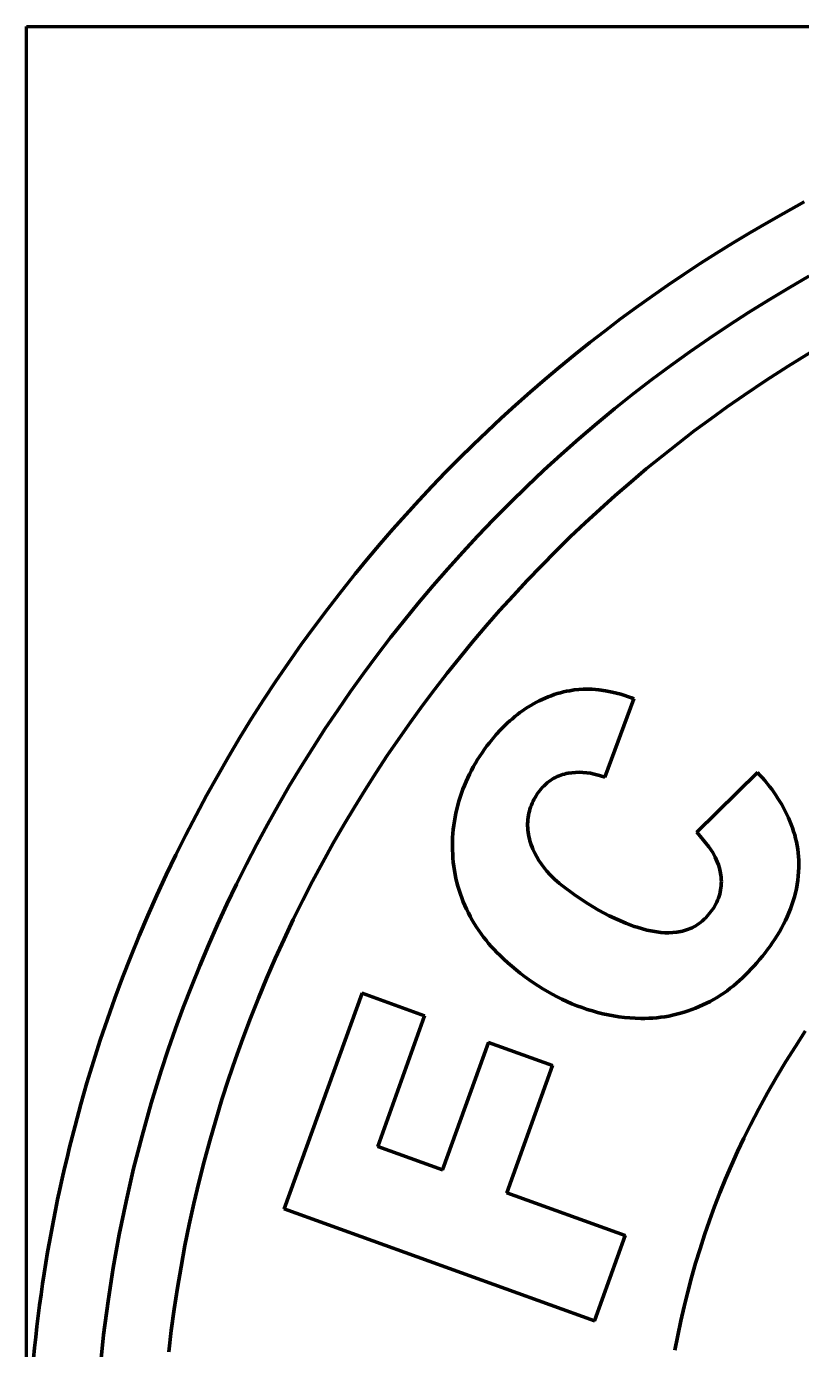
# Model space of a CAD drawing. Header units: millimetres. Extents: x 0 to 13.9, y 0 to 13.9.
# Drawn here: x 0 to 3.64, y 7.66 to 13.89 of the extents above; entities that cross this region are included whole.
import ezdxf

# ---------------------------------------------------------------- set-up
doc = ezdxf.new("R2010")
doc.units = ezdxf.units.MM
for name, color, linetype, lineweight in [('color#0059a5ff', 7, 'CONTINUOUS', 100), ('color#db0042ff', 7, 'CONTINUOUS', 100), ('color#ffffffff', 7, 'CONTINUOUS', 100)]:
    doc.layers.add(name, color=color, linetype=linetype, lineweight=lineweight)

msp = doc.modelspace()

# ---------------------------------------------------------------- linework, layer by layer
at = {"layer": 'color#0059a5ff'}
for p, q in [((3.5596, 13.009), (3.6577, 13.0629)), ((3.4014, 12.9178), (3.4802, 12.9639)), ((3.4802, 12.9639), (3.5596, 13.009)), ((3.3231, 12.8707), (3.4014, 12.9178)), ((3.2456, 12.8225), (3.3231, 12.8707)), ((3.0923, 12.7231), (3.1686, 12.7733)), ((3.1686, 12.7733), (3.2456, 12.8225)), ((3.0167, 12.6719), (3.0923, 12.7231)), ((3.6794, 12.713), (3.5837, 12.6576)), ((2.9418, 12.6197), (3.0167, 12.6719)), ((3.5837, 12.6576), (3.4889, 12.6007)), ((2.8676, 12.5665), (2.9418, 12.6197)), ((3.4889, 12.6007), (3.395, 12.5422)), ((2.7941, 12.5123), (2.8676, 12.5665)), ((3.395, 12.5422), (3.3022, 12.4821)), ((2.6492, 12.4012), (2.7213, 12.4572)), ((2.7213, 12.4572), (2.7941, 12.5123)), ((3.3022, 12.4821), (3.2103, 12.4206)), ((2.5778, 12.3442), (2.6492, 12.4012)), ((3.2103, 12.4206), (3.1195, 12.3575)), ((2.5072, 12.2862), (2.5778, 12.3442)), ((3.1195, 12.3575), (3.0298, 12.2929)), ((2.4374, 12.2274), (2.5072, 12.2862)), ((3.0298, 12.2929), (2.9411, 12.2268)), ((2.3684, 12.1676), (2.4374, 12.2274)), ((2.9411, 12.2268), (2.8536, 12.1592)), ((2.3001, 12.1069), (2.3684, 12.1676)), ((2.8536, 12.1592), (2.7672, 12.0902)), ((2.2326, 12.0454), (2.3001, 12.1069)), ((2.7672, 12.0902), (2.6819, 12.0198)), ((2.166, 11.983), (2.2326, 12.0454)), ((2.6819, 12.0198), (2.5979, 11.9479)), ((2.1001, 11.9197), (2.166, 11.983)), ((2.0351, 11.8555), (2.1001, 11.9197)), ((2.5979, 11.9479), (2.5151, 11.8747)), ((1.971, 11.7906), (2.0351, 11.8555)), ((2.5151, 11.8747), (2.4335, 11.8)), ((1.9076, 11.7248), (1.971, 11.7906)), ((2.4335, 11.8), (2.3532, 11.724)), ((1.8452, 11.6581), (1.9076, 11.7248)), ((2.3532, 11.724), (2.2742, 11.6467)), ((1.7836, 11.5907), (1.8452, 11.6581)), ((2.2742, 11.6467), (2.1965, 11.568)), ((1.723, 11.5224), (1.7836, 11.5907)), ((1.6632, 11.4534), (1.723, 11.5224)), ((2.1965, 11.568), (2.1234, 11.492)), ((2.1234, 11.492), (2.0517, 11.4149)), ((1.6044, 11.3836), (1.6632, 11.4534)), ((2.0517, 11.4149), (1.9811, 11.3366)), ((1.5464, 11.313), (1.6044, 11.3836)), ((1.9811, 11.3366), (1.9119, 11.2572)), ((1.481, 11.2311), (1.5464, 11.313)), ((1.4168, 11.1482), (1.481, 11.2311)), ((1.9119, 11.2572), (1.8439, 11.1767)), ((1.3539, 11.0644), (1.4168, 11.1482)), ((1.8439, 11.1767), (1.7772, 11.0951)), ((1.7772, 11.0951), (1.7118, 11.0125)), ((1.2923, 10.9796), (1.3539, 11.0644)), ((1.232, 10.8939), (1.2923, 10.9796)), ((1.7118, 11.0125), (1.6478, 10.9288)), ((1.6478, 10.9288), (1.5851, 10.8441)), ((1.1729, 10.8073), (1.232, 10.8939)), ((1.5851, 10.8441), (1.5237, 10.7585)), ((1.1152, 10.7198), (1.1729, 10.8073)), ((1.0589, 10.6315), (1.1152, 10.7198)), ((1.5237, 10.7585), (1.4637, 10.6718)), ((1.4637, 10.6718), (1.4051, 10.5843)), ((1.0038, 10.5423), (1.0589, 10.6315)), ((0.9501, 10.4522), (1.0038, 10.5423)), ((1.4051, 10.5843), (1.3479, 10.4958)), ((1.3479, 10.4958), (1.2921, 10.4064)), ((0.8978, 10.3614), (0.9501, 10.4522)), ((1.2921, 10.4064), (1.2377, 10.3162)), ((0.8469, 10.2698), (0.8978, 10.3614)), ((1.2377, 10.3162), (1.1848, 10.2251)), ((0.7973, 10.1775), (0.8469, 10.2698)), ((1.1848, 10.2251), (1.1333, 10.1331)), ((0.7492, 10.0844), (0.7973, 10.1775)), ((1.1333, 10.1331), (1.0832, 10.0404)), ((0.7024, 9.9906), (0.7492, 10.0844)), ((1.0832, 10.0404), (1.0347, 9.9469)), ((0.6571, 9.896), (0.7024, 9.9906)), ((1.0347, 9.9469), (0.9876, 9.8526)), ((0.6132, 9.8009), (0.6571, 9.896)), ((0.9876, 9.8526), (0.9421, 9.7576)), ((0.5707, 9.705), (0.6132, 9.8009)), ((0.9421, 9.7576), (0.8981, 9.6619)), ((0.5298, 9.6086), (0.5707, 9.705)), ((0.8981, 9.6619), (0.8556, 9.5655)), ((0.4902, 9.5115), (0.5298, 9.6086)), ((0.8556, 9.5655), (0.8147, 9.4684)), ((0.4522, 9.4139), (0.4902, 9.5115)), ((0.8147, 9.4684), (0.7753, 9.3706)), ((0.4157, 9.3156), (0.4522, 9.4139)), ((0.7753, 9.3706), (0.7375, 9.2723)), ((0.3806, 9.2169), (0.4157, 9.3156)), ((0.3471, 9.1176), (0.3806, 9.2169)), ((0.7375, 9.2723), (0.7013, 9.1733)), ((0.7013, 9.1733), (0.6667, 9.0738)), ((0.3151, 9.0178), (0.3471, 9.1176)), ((0.6667, 9.0738), (0.6338, 8.9737)), ((0.2846, 8.9175), (0.3151, 9.0178)), ((0.6338, 8.9737), (0.5866, 8.8216)), ((0.2557, 8.8167), (0.2846, 8.9175)), ((0.2284, 8.7155), (0.2557, 8.8167)), ((0.5866, 8.8216), (0.5433, 8.6684)), ((0.2026, 8.6139), (0.2284, 8.7155)), ((0.5433, 8.6684), (0.5038, 8.5142)), ((0.1907, 8.5649), (0.2026, 8.6139)), ((0.1791, 8.5158), (0.1907, 8.5649)), ((0.1679, 8.4666), (0.1791, 8.5158)), ((0.5038, 8.5142), (0.4681, 8.3591)), ((0.1465, 8.368), (0.157, 8.4174)), ((0.157, 8.4174), (0.1679, 8.4666)), ((0.1364, 8.3186), (0.1465, 8.368)), ((0.4681, 8.3591), (0.4361, 8.2032)), ((0.1266, 8.2691), (0.1364, 8.3186)), ((0.1082, 8.1699), (0.1173, 8.2196)), ((0.1173, 8.2196), (0.1266, 8.2691)), ((0.0996, 8.1202), (0.1082, 8.1699)), ((0.4361, 8.2032), (0.408, 8.0466)), ((0.0913, 8.0705), (0.0996, 8.1202)), ((0.0834, 8.0206), (0.0913, 8.0705)), ((0.408, 8.0466), (0.3836, 7.8893)), ((0.0686, 7.9208), (0.0758, 7.9708)), ((0.0758, 7.9708), (0.0834, 8.0206)), ((0.0618, 7.8709), (0.0686, 7.9208)), ((0.0553, 7.8208), (0.0618, 7.8709)), ((0.3836, 7.8893), (0.363, 7.7315)), ((0.0492, 7.7708), (0.0553, 7.8208)), ((0.0435, 7.7206), (0.0492, 7.7708)), ((0.363, 7.7315), (0.3462, 7.5732)), ((0.0331, 7.6203), (0.0381, 7.6705)), ((0.0381, 7.6705), (0.0435, 7.7206))]:
    msp.add_line(p, q, dxfattribs=at)
at = {"layer": 'color#db0042ff'}
for p, q in [((3.5822, 12.2905), (3.688, 12.3558)), ((3.4777, 12.223), (3.5822, 12.2905)), ((3.3746, 12.1534), (3.4777, 12.223)), ((3.2958, 12.0986), (3.3746, 12.1534)), ((3.2179, 12.0425), (3.2958, 12.0986)), ((3.1408, 11.9853), (3.2179, 12.0425)), ((3.0647, 11.9269), (3.1408, 11.9853)), ((2.9894, 11.8673), (3.0647, 11.9269)), ((2.9151, 11.8066), (2.9894, 11.8673)), ((2.8416, 11.7448), (2.9151, 11.8066)), ((2.7692, 11.6818), (2.8416, 11.7448)), ((2.6977, 11.6178), (2.7692, 11.6818)), ((2.6271, 11.5526), (2.6977, 11.6178)), ((2.5576, 11.4865), (2.6271, 11.5526)), ((2.4891, 11.4192), (2.5576, 11.4865)), ((2.4216, 11.351), (2.4891, 11.4192)), ((2.3551, 11.2817), (2.4216, 11.351)), ((2.2897, 11.2115), (2.3551, 11.2817)), ((2.2253, 11.1402), (2.2897, 11.2115)), ((2.1621, 11.068), (2.2253, 11.1402)), ((2.0999, 10.9949), (2.1621, 11.068)), ((2.0389, 10.9208), (2.0999, 10.9949)), ((1.9789, 10.8458), (2.0389, 10.9208)), ((1.9202, 10.7699), (1.9789, 10.8458)), ((1.8625, 10.6932), (1.9202, 10.7699)), ((2.4114, 10.7154), (2.3979, 10.7085)), ((2.4251, 10.722), (2.4114, 10.7154)), ((2.439, 10.7282), (2.4251, 10.722)), ((2.453, 10.734), (2.439, 10.7282)), ((2.4672, 10.7394), (2.453, 10.734)), ((2.4815, 10.7444), (2.4672, 10.7394)), ((2.496, 10.749), (2.4815, 10.7444)), ((2.5107, 10.7532), (2.496, 10.749)), ((2.5255, 10.7569), (2.5107, 10.7532)), ((2.5404, 10.7601), (2.5255, 10.7569)), ((2.5555, 10.7629), (2.5404, 10.7601)), ((2.5765, 10.7664), (2.5555, 10.7629)), ((2.5975, 10.7688), (2.5765, 10.7664)), ((2.6186, 10.7702), (2.5975, 10.7688)), ((2.6396, 10.7705), (2.6186, 10.7702)), ((2.6607, 10.7699), (2.6396, 10.7705)), ((2.6922, 10.7673), (2.6607, 10.7699)), ((2.7236, 10.7628), (2.6922, 10.7673)), ((2.7206, 10.3558), (2.8556, 10.7252)), ((2.7547, 10.7565), (2.7236, 10.7628)), ((2.7957, 10.7458), (2.7547, 10.7565)), ((2.8458, 10.7289), (2.7957, 10.7458)), ((2.8556, 10.7252), (2.8458, 10.7289)), ((1.8061, 10.6155), (1.8625, 10.6932)), ((2.3087, 10.6505), (2.2967, 10.641)), ((2.3208, 10.6597), (2.3087, 10.6505)), ((2.3332, 10.6686), (2.3208, 10.6597)), ((2.3457, 10.6772), (2.3332, 10.6686)), ((2.3585, 10.6855), (2.3457, 10.6772)), ((2.3715, 10.6935), (2.3585, 10.6855)), ((2.3846, 10.7012), (2.3715, 10.6935)), ((2.3979, 10.7085), (2.3846, 10.7012)), ((1.7508, 10.537), (1.8061, 10.6155)), ((2.2402, 10.5897), (2.2296, 10.5788)), ((2.2511, 10.6005), (2.2402, 10.5897)), ((2.2621, 10.611), (2.2511, 10.6005)), ((2.2734, 10.6212), (2.2621, 10.611)), ((2.285, 10.6312), (2.2734, 10.6212)), ((2.2967, 10.641), (2.285, 10.6312)), ((1.6968, 10.4577), (1.7508, 10.537)), ((2.1896, 10.5331), (2.1773, 10.518)), ((2.2091, 10.5563), (2.1896, 10.5331)), ((2.2296, 10.5788), (2.2091, 10.5563)), ((2.1425, 10.4711), (2.1317, 10.4549)), ((2.1537, 10.487), (2.1425, 10.4711)), ((2.1653, 10.5027), (2.1537, 10.487)), ((2.1773, 10.518), (2.1653, 10.5027)), ((1.6439, 10.3776), (1.6968, 10.4577)), ((2.1015, 10.4049), (2.0923, 10.3877)), ((2.1112, 10.4218), (2.1015, 10.4049)), ((2.1213, 10.4385), (2.1112, 10.4218)), ((2.1317, 10.4549), (2.1213, 10.4385)), ((1.5923, 10.2966), (1.6439, 10.3776)), ((2.075, 10.3528), (2.0671, 10.335)), ((2.0835, 10.3704), (2.075, 10.3528)), ((2.0923, 10.3877), (2.0835, 10.3704)), ((2.4563, 10.3351), (2.4643, 10.341)), ((2.4643, 10.341), (2.4725, 10.3467)), ((2.4725, 10.3467), (2.4804, 10.3511)), ((2.4804, 10.3511), (2.4883, 10.3551)), ((2.4883, 10.3551), (2.4964, 10.3588)), ((2.4964, 10.3588), (2.5045, 10.3622)), ((2.5045, 10.3622), (2.5128, 10.3652)), ((2.5128, 10.3652), (2.5212, 10.368)), ((2.5212, 10.368), (2.5296, 10.3704)), ((2.5296, 10.3704), (2.5382, 10.3725)), ((2.5382, 10.3725), (2.5468, 10.3742)), ((2.5468, 10.3742), (2.5642, 10.3769)), ((2.5642, 10.3769), (2.5817, 10.3784)), ((2.5817, 10.3784), (2.5994, 10.3789)), ((2.5994, 10.3789), (2.6171, 10.3783)), ((2.6171, 10.3783), (2.6348, 10.3767)), ((2.6348, 10.3767), (2.6524, 10.3742)), ((2.6524, 10.3742), (2.6698, 10.3708)), ((2.6698, 10.3708), (2.6956, 10.3641)), ((2.6956, 10.3641), (2.7206, 10.3558)), ((3.4378, 10.3778), (3.1526, 10.0967)), ((3.4496, 10.3654), (3.4378, 10.3778)), ((3.4612, 10.3526), (3.4496, 10.3654)), ((3.4725, 10.3396), (3.4612, 10.3526)), ((3.4835, 10.3263), (3.4725, 10.3396)), ((1.542, 10.2149), (1.5923, 10.2966)), ((2.0457, 10.2807), (2.0395, 10.2622)), ((2.0524, 10.2989), (2.0457, 10.2807)), ((2.0595, 10.3171), (2.0524, 10.2989)), ((2.0671, 10.335), (2.0595, 10.3171)), ((2.3968, 10.2687), (2.4022, 10.277)), ((2.4022, 10.277), (2.408, 10.2852)), ((2.408, 10.2852), (2.414, 10.2931)), ((2.414, 10.2931), (2.4204, 10.3008)), ((2.4204, 10.3008), (2.427, 10.3082)), ((2.427, 10.3082), (2.434, 10.3153)), ((2.434, 10.3153), (2.4412, 10.3222)), ((2.4412, 10.3222), (2.4486, 10.3288)), ((2.4486, 10.3288), (2.4563, 10.3351)), ((3.4943, 10.3128), (3.4835, 10.3263)), ((3.5048, 10.299), (3.4943, 10.3128)), ((3.5149, 10.285), (3.5048, 10.299)), ((3.5248, 10.2708), (3.5149, 10.285)), ((1.4929, 10.1324), (1.542, 10.2149)), ((2.0285, 10.2249), (2.0237, 10.206)), ((2.0338, 10.2436), (2.0285, 10.2249)), ((2.0395, 10.2622), (2.0338, 10.2436)), ((2.3679, 10.2054), (2.371, 10.2149)), ((2.371, 10.2149), (2.3744, 10.2242)), ((2.3744, 10.2242), (2.3782, 10.2334)), ((2.3782, 10.2334), (2.3824, 10.2425)), ((2.3824, 10.2425), (2.3868, 10.2514)), ((2.3868, 10.2514), (2.3917, 10.2601)), ((2.3917, 10.2601), (2.3968, 10.2687)), ((3.5343, 10.2563), (3.5248, 10.2708)), ((3.5435, 10.2416), (3.5343, 10.2563)), ((3.5523, 10.2267), (3.5435, 10.2416)), ((3.5607, 10.2116), (3.5523, 10.2267)), ((3.5688, 10.1963), (3.5607, 10.2116)), ((2.0156, 10.168), (2.0123, 10.1489)), ((2.0194, 10.1871), (2.0156, 10.168)), ((2.0237, 10.206), (2.0194, 10.1871)), ((2.3573, 10.1468), (2.3581, 10.1567)), ((2.3581, 10.1567), (2.3593, 10.1666)), ((2.3593, 10.1666), (2.3609, 10.1764)), ((2.3609, 10.1764), (2.3628, 10.1861)), ((2.3628, 10.1861), (2.3652, 10.1958)), ((2.3652, 10.1958), (2.3679, 10.2054)), ((3.5764, 10.1809), (3.5688, 10.1963)), ((3.5836, 10.1652), (3.5764, 10.1809)), ((3.5904, 10.1494), (3.5836, 10.1652)), ((1.4423, 10.0446), (1.4929, 10.1324)), ((2.0055, 10.0909), (2.0042, 10.0715)), ((2.0072, 10.1103), (2.0055, 10.0909)), ((2.0095, 10.1296), (2.0072, 10.1103)), ((2.0123, 10.1489), (2.0095, 10.1296)), ((2.3569, 10.1368), (2.3573, 10.1468)), ((2.357, 10.1269), (2.3569, 10.1368)), ((2.3574, 10.1169), (2.357, 10.1269)), ((2.3583, 10.1069), (2.3574, 10.1169)), ((2.3596, 10.097), (2.3583, 10.1069)), ((2.3612, 10.0867), (2.3596, 10.097)), ((3.1526, 10.0967), (3.169, 10.0788)), ((3.5967, 10.1334), (3.5904, 10.1494)), ((3.6025, 10.1172), (3.5967, 10.1334)), ((3.6079, 10.1009), (3.6025, 10.1172)), ((3.6128, 10.0844), (3.6079, 10.1009)), ((1.3932, 9.956), (1.4423, 10.0446)), ((2.0036, 10.052), (2.0034, 10.0325)), ((2.0034, 10.0325), (2.0038, 10.013)), ((2.0042, 10.0715), (2.0036, 10.052)), ((2.3631, 10.0765), (2.3612, 10.0867)), ((2.3653, 10.0664), (2.3631, 10.0765)), ((2.3679, 10.0564), (2.3653, 10.0664)), ((2.3708, 10.0466), (2.3679, 10.0564)), ((2.374, 10.0368), (2.3708, 10.0466)), ((2.3776, 10.0272), (2.374, 10.0368)), ((2.3814, 10.0177), (2.3776, 10.0272)), ((3.169, 10.0788), (3.2095, 10.0282)), ((3.2095, 10.0282), (3.2272, 10.001)), ((3.6172, 10.0678), (3.6128, 10.0844)), ((3.621, 10.051), (3.6172, 10.0678)), ((3.6243, 10.0342), (3.621, 10.051)), ((3.6271, 10.0172), (3.6243, 10.0342)), ((2.0038, 10.013), (2.0044, 9.9937)), ((2.0044, 9.9937), (2.0056, 9.9745)), ((2.0056, 9.9745), (2.0073, 9.9554)), ((2.39, 9.999), (2.3814, 10.0177)), ((2.3996, 9.9809), (2.39, 9.999)), ((2.4102, 9.9632), (2.3996, 9.9809)), ((2.4218, 9.9461), (2.4102, 9.9632)), ((3.2272, 10.001), (3.2388, 9.9797)), ((3.2388, 9.9797), (3.2488, 9.9577)), ((3.6292, 10.0001), (3.6271, 10.0172)), ((3.6308, 9.9829), (3.6292, 10.0001)), ((3.6318, 9.9656), (3.6308, 9.9829)), ((3.6322, 9.9482), (3.6318, 9.9656)), ((1.3455, 9.8667), (1.3932, 9.956)), ((2.0073, 9.9554), (2.0097, 9.9363)), ((2.0097, 9.9363), (2.0125, 9.9173)), ((2.0125, 9.9173), (2.0159, 9.8984)), ((2.4342, 9.9296), (2.4218, 9.9461)), ((2.4474, 9.9137), (2.4342, 9.9296)), ((2.4613, 9.8983), (2.4474, 9.9137)), ((3.2488, 9.9577), (3.2544, 9.9427)), ((3.2544, 9.9427), (3.2591, 9.9272)), ((3.2591, 9.9272), (3.2629, 9.9114)), ((3.2629, 9.9114), (3.2657, 9.8953)), ((3.6296, 9.8904), (3.6312, 9.9105)), ((3.6312, 9.9105), (3.632, 9.9307)), ((3.632, 9.9307), (3.6322, 9.9482)), ((1.2992, 9.7765), (1.3455, 9.8667)), ((2.0159, 9.8984), (2.0199, 9.8796)), ((2.0199, 9.8796), (2.0243, 9.861)), ((2.0243, 9.861), (2.0293, 9.8424)), ((2.0293, 9.8424), (2.0348, 9.824)), ((2.4833, 9.8764), (2.4613, 9.8983)), ((2.5064, 9.856), (2.4833, 9.8764)), ((2.5143, 9.8495), (2.5064, 9.856)), ((2.5825, 9.7986), (2.5143, 9.8495)), ((3.2657, 9.8953), (3.2669, 9.8852)), ((3.2671, 9.845), (3.266, 9.8351)), ((3.2669, 9.8852), (3.2677, 9.8751)), ((3.2678, 9.855), (3.2671, 9.845)), ((3.2677, 9.8751), (3.268, 9.865)), ((3.268, 9.865), (3.2678, 9.855)), ((3.6207, 9.8312), (3.6244, 9.8508)), ((3.6244, 9.8508), (3.6273, 9.8705)), ((3.6273, 9.8705), (3.6296, 9.8904)), ((1.2545, 9.6856), (1.2992, 9.7765)), ((2.0348, 9.824), (2.0408, 9.8058)), ((2.0408, 9.8058), (2.0473, 9.7877)), ((2.0473, 9.7877), (2.0543, 9.7699)), ((2.6418, 9.7594), (2.5825, 9.7986)), ((3.2502, 9.7774), (3.2461, 9.7682)), ((3.2538, 9.7867), (3.2502, 9.7774)), ((3.2571, 9.7962), (3.2538, 9.7867)), ((3.26, 9.8058), (3.2571, 9.7962)), ((3.2624, 9.8154), (3.26, 9.8058)), ((3.2644, 9.8252), (3.2624, 9.8154)), ((3.266, 9.8351), (3.2644, 9.8252)), ((3.6057, 9.7735), (3.6114, 9.7926)), ((3.6114, 9.7926), (3.6163, 9.8118)), ((3.6163, 9.8118), (3.6207, 9.8312)), ((2.0543, 9.7699), (2.0617, 9.7522)), ((2.0617, 9.7522), (2.0697, 9.7347)), ((2.0697, 9.7347), (2.0781, 9.7174)), ((2.0781, 9.7174), (2.0869, 9.7003)), ((2.6907, 9.7304), (2.6418, 9.7594)), ((2.7408, 9.7039), (2.6907, 9.7304)), ((3.2145, 9.7169), (3.2081, 9.7092)), ((3.2206, 9.725), (3.2145, 9.7169)), ((3.2264, 9.7332), (3.2206, 9.725)), ((3.2318, 9.7417), (3.2264, 9.7332)), ((3.2369, 9.7504), (3.2318, 9.7417)), ((3.2417, 9.7592), (3.2369, 9.7504)), ((3.2461, 9.7682), (3.2417, 9.7592)), ((3.5775, 9.6993), (3.5854, 9.7176)), ((3.5854, 9.7176), (3.5927, 9.736)), ((3.5927, 9.736), (3.5995, 9.7547)), ((3.5995, 9.7547), (3.6057, 9.7735)), ((1.2112, 9.594), (1.2545, 9.6856)), ((2.0869, 9.7003), (2.0962, 9.6835)), ((2.0962, 9.6835), (2.106, 9.667)), ((2.106, 9.667), (2.1162, 9.6507)), ((2.7793, 9.6856), (2.7408, 9.7039)), ((2.8185, 9.669), (2.7793, 9.6856)), ((2.8584, 9.6539), (2.8185, 9.669)), ((2.8718, 9.6493), (2.8584, 9.6539)), ((3.1391, 9.6516), (3.1305, 9.6473)), ((3.1476, 9.6567), (3.1391, 9.6516)), ((3.156, 9.6622), (3.1476, 9.6567)), ((3.1642, 9.668), (3.156, 9.6622)), ((3.1721, 9.6741), (3.1642, 9.668)), ((3.1798, 9.6806), (3.1721, 9.6741)), ((3.1873, 9.6873), (3.1798, 9.6806)), ((3.1945, 9.6943), (3.1873, 9.6873)), ((3.2015, 9.7016), (3.1945, 9.6943)), ((3.2081, 9.7092), (3.2015, 9.7016)), ((3.5507, 9.6458), (3.5601, 9.6634)), ((3.5601, 9.6634), (3.5691, 9.6813)), ((3.5691, 9.6813), (3.5775, 9.6993)), ((1.1694, 9.5018), (1.2112, 9.594)), ((2.1162, 9.6507), (2.1268, 9.6346)), ((2.1268, 9.6346), (2.1378, 9.6189)), ((2.1378, 9.6189), (2.1493, 9.6035)), ((2.1493, 9.6035), (2.1611, 9.5883)), ((2.9171, 9.6366), (2.8718, 9.6493)), ((2.9544, 9.6291), (2.9171, 9.6366)), ((2.9828, 9.6255), (2.9544, 9.6291)), ((3.0018, 9.6241), (2.9828, 9.6255)), ((3.0207, 9.6238), (3.0018, 9.6241)), ((3.0395, 9.6245), (3.0207, 9.6238)), ((3.0582, 9.6264), (3.0395, 9.6245)), ((3.0675, 9.6278), (3.0582, 9.6264)), ((3.0767, 9.6296), (3.0675, 9.6278)), ((3.0859, 9.6316), (3.0767, 9.6296)), ((3.095, 9.634), (3.0859, 9.6316)), ((3.104, 9.6368), (3.095, 9.634)), ((3.1129, 9.6399), (3.104, 9.6368)), ((3.1217, 9.6434), (3.1129, 9.6399)), ((3.1305, 9.6473), (3.1217, 9.6434)), ((3.5088, 9.5776), (3.5199, 9.5943)), ((3.5199, 9.5943), (3.5306, 9.6113)), ((3.5306, 9.6113), (3.5409, 9.6284)), ((3.5409, 9.6284), (3.5507, 9.6458)), ((2.1611, 9.5883), (2.1734, 9.5735)), ((2.1734, 9.5735), (2.186, 9.559)), ((2.186, 9.559), (2.199, 9.5449)), ((2.199, 9.5449), (2.2124, 9.5311)), ((2.2124, 9.5311), (2.2261, 9.5177)), ((3.4608, 9.5134), (3.4733, 9.5291)), ((3.4733, 9.5291), (3.4854, 9.545)), ((3.4854, 9.545), (3.4973, 9.5612)), ((3.4973, 9.5612), (3.5088, 9.5776)), ((1.1292, 9.4088), (1.1694, 9.5018)), ((2.2261, 9.5177), (2.2446, 9.5001)), ((2.2446, 9.5001), (2.2635, 9.4829)), ((2.2635, 9.4829), (2.2828, 9.466)), ((2.2828, 9.466), (2.3024, 9.4496)), ((3.4081, 9.4533), (3.4216, 9.4679)), ((3.4216, 9.4679), (3.4349, 9.4828)), ((3.4349, 9.4828), (3.448, 9.4979)), ((3.448, 9.4979), (3.4608, 9.5134)), ((1.0904, 9.3152), (1.1292, 9.4088)), ((2.3024, 9.4496), (2.3225, 9.4336)), ((2.3225, 9.4336), (2.3429, 9.418)), ((2.3429, 9.418), (2.3637, 9.4029)), ((2.3637, 9.4029), (2.3849, 9.3882)), ((3.3533, 9.3987), (3.367, 9.4116)), ((3.367, 9.4116), (3.3804, 9.4249)), ((3.3804, 9.4249), (3.3943, 9.439)), ((3.3943, 9.439), (3.4081, 9.4533)), ((2.3849, 9.3882), (2.4063, 9.374)), ((2.4063, 9.374), (2.4281, 9.3604)), ((2.4281, 9.3604), (2.4503, 9.3472)), ((2.4503, 9.3472), (2.4727, 9.3346)), ((3.2638, 9.3296), (3.2795, 9.3401)), ((3.2795, 9.3401), (3.2949, 9.351)), ((3.2949, 9.351), (3.31, 9.3623)), ((3.31, 9.3623), (3.3247, 9.374)), ((3.3247, 9.374), (3.3392, 9.3861)), ((3.3392, 9.3861), (3.3533, 9.3987)), ((1.0531, 9.221), (1.0904, 9.3152)), ((1.5786, 9.3393), (1.2117, 8.3247)), ((1.8723, 9.2335), (1.5786, 9.3393)), ((2.4727, 9.3346), (2.4954, 9.3226)), ((2.4954, 9.3226), (2.5184, 9.3112)), ((2.5184, 9.3112), (2.5416, 9.3003)), ((2.5416, 9.3003), (2.5651, 9.29)), ((2.5651, 9.29), (2.5889, 9.2804)), ((2.5889, 9.2804), (2.6129, 9.2715)), ((3.1642, 9.2762), (3.1814, 9.284)), ((3.1814, 9.284), (3.1983, 9.2922)), ((3.1983, 9.2922), (3.2151, 9.3009)), ((3.2151, 9.3009), (3.2316, 9.31)), ((3.2316, 9.31), (3.2478, 9.3196)), ((3.2478, 9.3196), (3.2638, 9.3296)), ((1.0174, 9.1262), (1.0531, 9.221)), ((1.6527, 8.6172), (1.8723, 9.2335)), ((2.6129, 9.2715), (2.6371, 9.2632)), ((2.6371, 9.2632), (2.6615, 9.2556)), ((2.6615, 9.2556), (2.6862, 9.2486)), ((2.6862, 9.2486), (2.711, 9.2424)), ((2.711, 9.2424), (2.736, 9.237)), ((2.736, 9.237), (2.7611, 9.2323)), ((2.7611, 9.2323), (2.7864, 9.2283)), ((2.7864, 9.2283), (2.8119, 9.2252)), ((2.8119, 9.2252), (2.8375, 9.2229)), ((2.8375, 9.2229), (2.8632, 9.2213)), ((2.8632, 9.2213), (2.889, 9.2207)), ((2.889, 9.2207), (2.9079, 9.2206)), ((2.9079, 9.2206), (2.9268, 9.2211)), ((2.9268, 9.2211), (2.9456, 9.2222)), ((2.9456, 9.2222), (2.9644, 9.2238)), ((2.9644, 9.2238), (2.9832, 9.2259)), ((2.9832, 9.2259), (3.0018, 9.2286)), ((3.0018, 9.2286), (3.0204, 9.2319)), ((3.0204, 9.2319), (3.0389, 9.2356)), ((3.0389, 9.2356), (3.0572, 9.2399)), ((3.0572, 9.2399), (3.0754, 9.2447)), ((3.0754, 9.2447), (3.0935, 9.25)), ((3.0935, 9.25), (3.1114, 9.2559)), ((3.1114, 9.2559), (3.1292, 9.2622)), ((3.1292, 9.2622), (3.1468, 9.2689)), ((3.1468, 9.2689), (3.1642, 9.2762)), ((3.6628, 9.1599), (3.6159, 9.0891)), ((0.9832, 9.0309), (1.0174, 9.1262)), ((2.1733, 9.108), (1.9568, 8.5085)), ((2.4735, 8.9983), (2.1733, 9.108)), ((0.9505, 8.935), (0.9832, 9.0309)), ((3.6159, 9.0891), (3.5705, 9.0172)), ((2.2584, 8.3999), (2.4735, 8.9983)), ((3.5705, 9.0172), (3.5268, 8.9443)), ((0.9194, 8.8386), (0.9505, 8.935)), ((3.5268, 8.9443), (3.4846, 8.8705)), ((3.4846, 8.8705), (3.444, 8.7958)), ((0.8898, 8.7417), (0.9194, 8.8386)), ((3.444, 8.7958), (3.4051, 8.7202)), ((0.8618, 8.6443), (0.8898, 8.7417)), ((3.4051, 8.7202), (3.374, 8.6572)), ((3.374, 8.6572), (3.344, 8.5938)), ((0.8354, 8.5465), (0.8618, 8.6443)), ((1.9568, 8.5085), (1.6527, 8.6172)), ((3.344, 8.5938), (3.3153, 8.5297)), ((0.8105, 8.4483), (0.8354, 8.5465)), ((3.3153, 8.5297), (3.2877, 8.4652)), ((0.7872, 8.3497), (0.8105, 8.4483)), ((3.2877, 8.4652), (3.2613, 8.4002)), ((0.7655, 8.2508), (0.7872, 8.3497)), ((2.8162, 8.1986), (2.2584, 8.3999)), ((3.2613, 8.4002), (3.236, 8.3347)), ((1.2117, 8.3247), (2.6713, 7.7973)), ((3.236, 8.3347), (3.212, 8.2688)), ((0.7454, 8.1515), (0.7655, 8.2508)), ((3.212, 8.2688), (3.1892, 8.2025)), ((2.6713, 7.7973), (2.8162, 8.1986)), ((3.1892, 8.2025), (3.1676, 8.1357)), ((0.727, 8.0519), (0.7454, 8.1515)), ((3.1676, 8.1357), (3.1471, 8.0686)), ((0.7101, 7.952), (0.727, 8.0519)), ((3.1471, 8.0686), (3.1279, 8.0011)), ((3.1279, 8.0011), (3.1098, 7.9333)), ((0.6948, 7.8519), (0.7101, 7.952)), ((3.1098, 7.9333), (3.093, 7.8652)), ((0.6812, 7.7515), (0.6948, 7.8519)), ((3.093, 7.8652), (3.0774, 7.7968)), ((3.0774, 7.7968), (3.063, 7.7281)), ((0.6692, 7.6509), (0.6812, 7.7515)), ((3.063, 7.7281), (3.0498, 7.6592))]:
    msp.add_line(p, q, dxfattribs=at)
at = {"layer": 'color#ffffffff'}
for p, q in [((0, 13.8889), (6.7681, 13.8889)), ((0, 7.1244), (0, 13.8889)), ((3.6577, 13.0629), (3.5596, 13.009)), ((3.4802, 12.9639), (3.4014, 12.9178)), ((3.5596, 13.009), (3.4802, 12.9639)), ((3.4014, 12.9178), (3.3231, 12.8707)), ((3.3231, 12.8707), (3.2456, 12.8225)), ((3.1686, 12.7733), (3.0923, 12.7231)), ((3.2456, 12.8225), (3.1686, 12.7733)), ((3.0923, 12.7231), (3.0167, 12.6719)), ((3.5837, 12.6576), (3.6794, 12.713)), ((3.0167, 12.6719), (2.9418, 12.6197)), ((3.4889, 12.6007), (3.5837, 12.6576)), ((2.9418, 12.6197), (2.8676, 12.5665)), ((3.395, 12.5422), (3.4889, 12.6007)), ((2.8676, 12.5665), (2.7941, 12.5123)), ((3.3022, 12.4821), (3.395, 12.5422)), ((2.7213, 12.4572), (2.6492, 12.4012)), ((2.7941, 12.5123), (2.7213, 12.4572)), ((3.2103, 12.4206), (3.3022, 12.4821)), ((2.6492, 12.4012), (2.5778, 12.3442)), ((3.1195, 12.3575), (3.2103, 12.4206)), ((2.5778, 12.3442), (2.5072, 12.2862)), ((3.0298, 12.2929), (3.1195, 12.3575)), ((3.688, 12.3558), (3.5822, 12.2905)), ((2.5072, 12.2862), (2.4374, 12.2274)), ((2.9411, 12.2268), (3.0298, 12.2929)), ((3.5822, 12.2905), (3.4777, 12.223)), ((2.4374, 12.2274), (2.3684, 12.1676)), ((2.8536, 12.1592), (2.9411, 12.2268)), ((3.4777, 12.223), (3.3746, 12.1534)), ((2.3684, 12.1676), (2.3001, 12.1069)), ((2.7672, 12.0902), (2.8536, 12.1592)), ((3.3746, 12.1534), (3.2958, 12.0986)), ((2.3001, 12.1069), (2.2326, 12.0454)), ((2.6819, 12.0198), (2.7672, 12.0902)), ((3.2958, 12.0986), (3.2179, 12.0425)), ((2.2326, 12.0454), (2.166, 11.983)), ((2.5979, 11.9479), (2.6819, 12.0198)), ((3.2179, 12.0425), (3.1408, 11.9853)), ((2.166, 11.983), (2.1001, 11.9197)), ((3.1408, 11.9853), (3.0647, 11.9269)), ((2.1001, 11.9197), (2.0351, 11.8555)), ((2.5151, 11.8747), (2.5979, 11.9479)), ((3.0647, 11.9269), (2.9894, 11.8673)), ((2.0351, 11.8555), (1.971, 11.7906)), ((2.4335, 11.8), (2.5151, 11.8747)), ((2.9894, 11.8673), (2.9151, 11.8066)), ((1.971, 11.7906), (1.9076, 11.7248)), ((2.3532, 11.724), (2.4335, 11.8)), ((2.9151, 11.8066), (2.8416, 11.7448)), ((1.9076, 11.7248), (1.8452, 11.6581)), ((2.2742, 11.6467), (2.3532, 11.724)), ((2.8416, 11.7448), (2.7692, 11.6818)), ((1.8452, 11.6581), (1.7836, 11.5907)), ((2.1965, 11.568), (2.2742, 11.6467)), ((2.7692, 11.6818), (2.6977, 11.6178)), ((1.7836, 11.5907), (1.723, 11.5224)), ((2.6977, 11.6178), (2.6271, 11.5526)), ((1.723, 11.5224), (1.6632, 11.4534)), ((2.1234, 11.492), (2.1965, 11.568)), ((2.6271, 11.5526), (2.5576, 11.4865)), ((2.0517, 11.4149), (2.1234, 11.492)), ((2.5576, 11.4865), (2.4891, 11.4192)), ((1.6632, 11.4534), (1.6044, 11.3836)), ((1.9811, 11.3366), (2.0517, 11.4149)), ((2.4891, 11.4192), (2.4216, 11.351)), ((1.6044, 11.3836), (1.5464, 11.313)), ((1.9119, 11.2572), (1.9811, 11.3366)), ((2.4216, 11.351), (2.3551, 11.2817)), ((1.5464, 11.313), (1.481, 11.2311)), ((2.3551, 11.2817), (2.2897, 11.2115)), ((1.481, 11.2311), (1.4168, 11.1482)), ((1.8439, 11.1767), (1.9119, 11.2572)), ((2.2897, 11.2115), (2.2253, 11.1402)), ((1.4168, 11.1482), (1.3539, 11.0644)), ((1.7772, 11.0951), (1.8439, 11.1767)), ((1.7118, 11.0125), (1.7772, 11.0951)), ((2.2253, 11.1402), (2.1621, 11.068)), ((1.3539, 11.0644), (1.2923, 10.9796)), ((2.1621, 11.068), (2.0999, 10.9949)), ((1.2923, 10.9796), (1.232, 10.8939)), ((1.6478, 10.9288), (1.7118, 11.0125)), ((2.0999, 10.9949), (2.0389, 10.9208)), ((1.5851, 10.8441), (1.6478, 10.9288)), ((2.0389, 10.9208), (1.9789, 10.8458)), ((1.232, 10.8939), (1.1729, 10.8073)), ((1.5237, 10.7585), (1.5851, 10.8441)), ((1.9789, 10.8458), (1.9202, 10.7699)), ((1.1729, 10.8073), (1.1152, 10.7198)), ((1.1152, 10.7198), (1.0589, 10.6315)), ((1.4637, 10.6718), (1.5237, 10.7585)), ((1.9202, 10.7699), (1.8625, 10.6932)), ((2.3979, 10.7085), (2.4114, 10.7154)), ((2.4114, 10.7154), (2.4251, 10.722)), ((2.4251, 10.722), (2.439, 10.7282)), ((2.439, 10.7282), (2.453, 10.734)), ((2.453, 10.734), (2.4672, 10.7394)), ((2.4672, 10.7394), (2.4815, 10.7444)), ((2.4815, 10.7444), (2.496, 10.749)), ((2.496, 10.749), (2.5107, 10.7532)), ((2.5107, 10.7532), (2.5255, 10.7569)), ((2.5255, 10.7569), (2.5404, 10.7601)), ((2.5404, 10.7601), (2.5555, 10.7629)), ((2.5555, 10.7629), (2.5765, 10.7664)), ((2.5765, 10.7664), (2.5975, 10.7688)), ((2.5975, 10.7688), (2.6186, 10.7702)), ((2.6186, 10.7702), (2.6396, 10.7705)), ((2.6396, 10.7705), (2.6607, 10.7699)), ((2.6607, 10.7699), (2.6922, 10.7673)), ((2.6922, 10.7673), (2.7236, 10.7628)), ((2.8556, 10.7252), (2.7206, 10.3558)), ((2.7236, 10.7628), (2.7547, 10.7565)), ((2.7547, 10.7565), (2.7957, 10.7458)), ((2.7957, 10.7458), (2.8458, 10.7289)), ((2.8458, 10.7289), (2.8556, 10.7252)), ((1.4051, 10.5843), (1.4637, 10.6718)), ((1.8625, 10.6932), (1.8061, 10.6155)), ((2.2967, 10.641), (2.3087, 10.6505)), ((2.3087, 10.6505), (2.3208, 10.6597)), ((2.3208, 10.6597), (2.3332, 10.6686)), ((2.3332, 10.6686), (2.3457, 10.6772)), ((2.3457, 10.6772), (2.3585, 10.6855)), ((2.3585, 10.6855), (2.3715, 10.6935)), ((2.3715, 10.6935), (2.3846, 10.7012)), ((2.3846, 10.7012), (2.3979, 10.7085)), ((1.0589, 10.6315), (1.0038, 10.5423)), ((1.8061, 10.6155), (1.7508, 10.537)), ((2.2296, 10.5788), (2.2402, 10.5897)), ((2.2402, 10.5897), (2.2511, 10.6005)), ((2.2511, 10.6005), (2.2621, 10.611)), ((2.2621, 10.611), (2.2734, 10.6212)), ((2.2734, 10.6212), (2.285, 10.6312)), ((2.285, 10.6312), (2.2967, 10.641)), ((1.0038, 10.5423), (0.9501, 10.4522)), ((1.3479, 10.4958), (1.4051, 10.5843)), ((1.7508, 10.537), (1.6968, 10.4577)), ((2.1773, 10.518), (2.1896, 10.5331)), ((2.1896, 10.5331), (2.2091, 10.5563)), ((2.2091, 10.5563), (2.2296, 10.5788)), ((1.2921, 10.4064), (1.3479, 10.4958)), ((2.1317, 10.4549), (2.1425, 10.4711)), ((2.1425, 10.4711), (2.1537, 10.487)), ((2.1537, 10.487), (2.1653, 10.5027)), ((2.1653, 10.5027), (2.1773, 10.518)), ((0.9501, 10.4522), (0.8978, 10.3614)), ((1.2377, 10.3162), (1.2921, 10.4064)), ((1.6968, 10.4577), (1.6439, 10.3776)), ((2.0923, 10.3877), (2.1015, 10.4049)), ((2.1015, 10.4049), (2.1112, 10.4218)), ((2.1112, 10.4218), (2.1213, 10.4385)), ((2.1213, 10.4385), (2.1317, 10.4549)), ((0.8978, 10.3614), (0.8469, 10.2698)), ((1.6439, 10.3776), (1.5923, 10.2966)), ((2.0671, 10.335), (2.075, 10.3528)), ((2.075, 10.3528), (2.0835, 10.3704)), ((2.0835, 10.3704), (2.0923, 10.3877)), ((2.4643, 10.341), (2.4563, 10.3351)), ((2.4725, 10.3467), (2.4643, 10.341)), ((2.4804, 10.3511), (2.4725, 10.3467)), ((2.4883, 10.3551), (2.4804, 10.3511)), ((2.4964, 10.3588), (2.4883, 10.3551)), ((2.5045, 10.3622), (2.4964, 10.3588)), ((2.5128, 10.3652), (2.5045, 10.3622)), ((2.5212, 10.368), (2.5128, 10.3652)), ((2.5296, 10.3704), (2.5212, 10.368)), ((2.5382, 10.3725), (2.5296, 10.3704)), ((2.5468, 10.3742), (2.5382, 10.3725)), ((2.5642, 10.3769), (2.5468, 10.3742)), ((2.5817, 10.3784), (2.5642, 10.3769)), ((2.5994, 10.3789), (2.5817, 10.3784)), ((2.6171, 10.3783), (2.5994, 10.3789)), ((2.6348, 10.3767), (2.6171, 10.3783)), ((2.6524, 10.3742), (2.6348, 10.3767)), ((2.6698, 10.3708), (2.6524, 10.3742)), ((2.6956, 10.3641), (2.6698, 10.3708)), ((2.7206, 10.3558), (2.6956, 10.3641)), ((3.1526, 10.0967), (3.4378, 10.3778)), ((3.4378, 10.3778), (3.4496, 10.3654)), ((3.4496, 10.3654), (3.4612, 10.3526)), ((3.4612, 10.3526), (3.4725, 10.3396)), ((3.4725, 10.3396), (3.4835, 10.3263)), ((1.1848, 10.2251), (1.2377, 10.3162)), ((1.5923, 10.2966), (1.542, 10.2149)), ((2.0395, 10.2622), (2.0457, 10.2807)), ((2.0457, 10.2807), (2.0524, 10.2989)), ((2.0524, 10.2989), (2.0595, 10.3171)), ((2.0595, 10.3171), (2.0671, 10.335)), ((2.4022, 10.277), (2.3968, 10.2687)), ((2.408, 10.2852), (2.4022, 10.277)), ((2.414, 10.2931), (2.408, 10.2852)), ((2.4204, 10.3008), (2.414, 10.2931)), ((2.427, 10.3082), (2.4204, 10.3008)), ((2.434, 10.3153), (2.427, 10.3082)), ((2.4412, 10.3222), (2.434, 10.3153)), ((2.4486, 10.3288), (2.4412, 10.3222)), ((2.4563, 10.3351), (2.4486, 10.3288)), ((3.4835, 10.3263), (3.4943, 10.3128)), ((3.4943, 10.3128), (3.5048, 10.299)), ((3.5048, 10.299), (3.5149, 10.285)), ((3.5149, 10.285), (3.5248, 10.2708)), ((0.8469, 10.2698), (0.7973, 10.1775)), ((1.1333, 10.1331), (1.1848, 10.2251)), ((1.542, 10.2149), (1.4929, 10.1324)), ((2.0237, 10.206), (2.0285, 10.2249)), ((2.0285, 10.2249), (2.0338, 10.2436)), ((2.0338, 10.2436), (2.0395, 10.2622)), ((2.371, 10.2149), (2.3679, 10.2054)), ((2.3744, 10.2242), (2.371, 10.2149)), ((2.3782, 10.2334), (2.3744, 10.2242)), ((2.3824, 10.2425), (2.3782, 10.2334)), ((2.3868, 10.2514), (2.3824, 10.2425)), ((2.3917, 10.2601), (2.3868, 10.2514)), ((2.3968, 10.2687), (2.3917, 10.2601)), ((3.5248, 10.2708), (3.5343, 10.2563)), ((3.5343, 10.2563), (3.5435, 10.2416)), ((3.5435, 10.2416), (3.5523, 10.2267)), ((3.5523, 10.2267), (3.5607, 10.2116)), ((3.5607, 10.2116), (3.5688, 10.1963)), ((0.7973, 10.1775), (0.7492, 10.0844)), ((2.0123, 10.1489), (2.0156, 10.168)), ((2.0156, 10.168), (2.0194, 10.1871)), ((2.0194, 10.1871), (2.0237, 10.206)), ((2.3581, 10.1567), (2.3573, 10.1468)), ((2.3593, 10.1666), (2.3581, 10.1567)), ((2.3609, 10.1764), (2.3593, 10.1666)), ((2.3628, 10.1861), (2.3609, 10.1764)), ((2.3652, 10.1958), (2.3628, 10.1861)), ((2.3679, 10.2054), (2.3652, 10.1958)), ((3.5688, 10.1963), (3.5764, 10.1809)), ((3.5764, 10.1809), (3.5836, 10.1652)), ((3.5836, 10.1652), (3.5904, 10.1494)), ((1.0832, 10.0404), (1.1333, 10.1331)), ((1.4929, 10.1324), (1.4423, 10.0446)), ((2.0042, 10.0715), (2.0055, 10.0909)), ((2.0055, 10.0909), (2.0072, 10.1103)), ((2.0072, 10.1103), (2.0095, 10.1296)), ((2.0095, 10.1296), (2.0123, 10.1489)), ((2.3573, 10.1468), (2.3569, 10.1368)), ((2.3569, 10.1368), (2.357, 10.1269)), ((2.357, 10.1269), (2.3574, 10.1169)), ((2.3574, 10.1169), (2.3583, 10.1069)), ((2.3583, 10.1069), (2.3596, 10.097)), ((2.3596, 10.097), (2.3612, 10.0867)), ((3.169, 10.0788), (3.1526, 10.0967)), ((3.5904, 10.1494), (3.5967, 10.1334)), ((3.5967, 10.1334), (3.6025, 10.1172)), ((3.6025, 10.1172), (3.6079, 10.1009)), ((3.6079, 10.1009), (3.6128, 10.0844)), ((0.7492, 10.0844), (0.7024, 9.9906)), ((1.0347, 9.9469), (1.0832, 10.0404)), ((1.4423, 10.0446), (1.3932, 9.956)), ((2.0034, 10.0325), (2.0036, 10.052)), ((2.0038, 10.013), (2.0034, 10.0325)), ((2.0036, 10.052), (2.0042, 10.0715)), ((2.3612, 10.0867), (2.3631, 10.0765)), ((2.3631, 10.0765), (2.3653, 10.0664)), ((2.3653, 10.0664), (2.3679, 10.0564)), ((2.3679, 10.0564), (2.3708, 10.0466)), ((2.3708, 10.0466), (2.374, 10.0368)), ((2.374, 10.0368), (2.3776, 10.0272)), ((2.3776, 10.0272), (2.3814, 10.0177)), ((3.2095, 10.0282), (3.169, 10.0788)), ((3.2272, 10.001), (3.2095, 10.0282)), ((3.6128, 10.0844), (3.6172, 10.0678)), ((3.6172, 10.0678), (3.621, 10.051)), ((3.621, 10.051), (3.6243, 10.0342)), ((3.6243, 10.0342), (3.6271, 10.0172)), ((0.7024, 9.9906), (0.6571, 9.896)), ((2.0044, 9.9937), (2.0038, 10.013)), ((2.0056, 9.9745), (2.0044, 9.9937)), ((2.0073, 9.9554), (2.0056, 9.9745)), ((2.3814, 10.0177), (2.39, 9.999)), ((2.39, 9.999), (2.3996, 9.9809)), ((2.3996, 9.9809), (2.4102, 9.9632)), ((2.4102, 9.9632), (2.4218, 9.9461)), ((3.2388, 9.9797), (3.2272, 10.001)), ((3.2488, 9.9577), (3.2388, 9.9797)), ((3.6271, 10.0172), (3.6292, 10.0001)), ((3.6292, 10.0001), (3.6308, 9.9829)), ((3.6308, 9.9829), (3.6318, 9.9656)), ((3.6318, 9.9656), (3.6322, 9.9482)), ((0.9876, 9.8526), (1.0347, 9.9469)), ((1.3932, 9.956), (1.3455, 9.8667)), ((2.0097, 9.9363), (2.0073, 9.9554)), ((2.0125, 9.9173), (2.0097, 9.9363)), ((2.0159, 9.8984), (2.0125, 9.9173)), ((2.4218, 9.9461), (2.4342, 9.9296)), ((2.4342, 9.9296), (2.4474, 9.9137)), ((2.4474, 9.9137), (2.4613, 9.8983)), ((3.2544, 9.9427), (3.2488, 9.9577)), ((3.2591, 9.9272), (3.2544, 9.9427)), ((3.2629, 9.9114), (3.2591, 9.9272)), ((3.2657, 9.8953), (3.2629, 9.9114)), ((3.6312, 9.9105), (3.6296, 9.8904)), ((3.632, 9.9307), (3.6312, 9.9105)), ((3.6322, 9.9482), (3.632, 9.9307)), ((0.6571, 9.896), (0.6132, 9.8009)), ((0.9421, 9.7576), (0.9876, 9.8526)), ((1.3455, 9.8667), (1.2992, 9.7765)), ((2.0199, 9.8796), (2.0159, 9.8984)), ((2.0243, 9.861), (2.0199, 9.8796)), ((2.0293, 9.8424), (2.0243, 9.861)), ((2.0348, 9.824), (2.0293, 9.8424)), ((2.4613, 9.8983), (2.4833, 9.8764)), ((2.4833, 9.8764), (2.5064, 9.856)), ((2.5064, 9.856), (2.5143, 9.8495)), ((2.5143, 9.8495), (2.5825, 9.7986)), ((3.2669, 9.8852), (3.2657, 9.8953)), ((3.266, 9.8351), (3.2671, 9.845)), ((3.2677, 9.8751), (3.2669, 9.8852)), ((3.2671, 9.845), (3.2678, 9.855)), ((3.268, 9.865), (3.2677, 9.8751)), ((3.2678, 9.855), (3.268, 9.865)), ((3.6244, 9.8508), (3.6207, 9.8312)), ((3.6273, 9.8705), (3.6244, 9.8508)), ((3.6296, 9.8904), (3.6273, 9.8705)), ((0.6132, 9.8009), (0.5707, 9.705)), ((1.2992, 9.7765), (1.2545, 9.6856)), ((2.0408, 9.8058), (2.0348, 9.824)), ((2.0473, 9.7877), (2.0408, 9.8058)), ((2.0543, 9.7699), (2.0473, 9.7877)), ((2.5825, 9.7986), (2.6418, 9.7594)), ((3.2461, 9.7682), (3.2502, 9.7774)), ((3.2502, 9.7774), (3.2538, 9.7867)), ((3.2538, 9.7867), (3.2571, 9.7962)), ((3.2571, 9.7962), (3.26, 9.8058)), ((3.26, 9.8058), (3.2624, 9.8154)), ((3.2624, 9.8154), (3.2644, 9.8252)), ((3.2644, 9.8252), (3.266, 9.8351)), ((3.6114, 9.7926), (3.6057, 9.7735)), ((3.6163, 9.8118), (3.6114, 9.7926)), ((3.6207, 9.8312), (3.6163, 9.8118)), ((0.8981, 9.6619), (0.9421, 9.7576)), ((2.0617, 9.7522), (2.0543, 9.7699)), ((2.0697, 9.7347), (2.0617, 9.7522)), ((2.0781, 9.7174), (2.0697, 9.7347)), ((2.0869, 9.7003), (2.0781, 9.7174)), ((2.6418, 9.7594), (2.6907, 9.7304)), ((2.6907, 9.7304), (2.7408, 9.7039)), ((3.2081, 9.7092), (3.2145, 9.7169)), ((3.2145, 9.7169), (3.2206, 9.725)), ((3.2206, 9.725), (3.2264, 9.7332)), ((3.2264, 9.7332), (3.2318, 9.7417)), ((3.2318, 9.7417), (3.2369, 9.7504)), ((3.2369, 9.7504), (3.2417, 9.7592)), ((3.2417, 9.7592), (3.2461, 9.7682)), ((3.5854, 9.7176), (3.5775, 9.6993)), ((3.5927, 9.736), (3.5854, 9.7176)), ((3.5995, 9.7547), (3.5927, 9.736)), ((3.6057, 9.7735), (3.5995, 9.7547)), ((0.5707, 9.705), (0.5298, 9.6086)), ((0.8556, 9.5655), (0.8981, 9.6619)), ((1.2545, 9.6856), (1.2112, 9.594)), ((2.0962, 9.6835), (2.0869, 9.7003)), ((2.106, 9.667), (2.0962, 9.6835)), ((2.1162, 9.6507), (2.106, 9.667)), ((2.7408, 9.7039), (2.7793, 9.6856)), ((2.7793, 9.6856), (2.8185, 9.669)), ((2.8185, 9.669), (2.8584, 9.6539)), ((2.8584, 9.6539), (2.8718, 9.6493)), ((3.1305, 9.6473), (3.1391, 9.6516)), ((3.1391, 9.6516), (3.1476, 9.6567)), ((3.1476, 9.6567), (3.156, 9.6622)), ((3.156, 9.6622), (3.1642, 9.668)), ((3.1642, 9.668), (3.1721, 9.6741)), ((3.1721, 9.6741), (3.1798, 9.6806)), ((3.1798, 9.6806), (3.1873, 9.6873)), ((3.1873, 9.6873), (3.1945, 9.6943)), ((3.1945, 9.6943), (3.2015, 9.7016)), ((3.2015, 9.7016), (3.2081, 9.7092)), ((3.5601, 9.6634), (3.5507, 9.6458)), ((3.5691, 9.6813), (3.5601, 9.6634)), ((3.5775, 9.6993), (3.5691, 9.6813)), ((0.5298, 9.6086), (0.4902, 9.5115)), ((1.2112, 9.594), (1.1694, 9.5018)), ((2.1268, 9.6346), (2.1162, 9.6507)), ((2.1378, 9.6189), (2.1268, 9.6346)), ((2.1493, 9.6035), (2.1378, 9.6189)), ((2.1611, 9.5883), (2.1493, 9.6035)), ((2.8718, 9.6493), (2.9171, 9.6366)), ((2.9171, 9.6366), (2.9544, 9.6291)), ((2.9544, 9.6291), (2.9828, 9.6255)), ((2.9828, 9.6255), (3.0018, 9.6241)), ((3.0018, 9.6241), (3.0207, 9.6238)), ((3.0207, 9.6238), (3.0395, 9.6245)), ((3.0395, 9.6245), (3.0582, 9.6264)), ((3.0582, 9.6264), (3.0675, 9.6278)), ((3.0675, 9.6278), (3.0767, 9.6296)), ((3.0767, 9.6296), (3.0859, 9.6316)), ((3.0859, 9.6316), (3.095, 9.634)), ((3.095, 9.634), (3.104, 9.6368)), ((3.104, 9.6368), (3.1129, 9.6399)), ((3.1129, 9.6399), (3.1217, 9.6434)), ((3.1217, 9.6434), (3.1305, 9.6473)), ((3.5199, 9.5943), (3.5088, 9.5776)), ((3.5306, 9.6113), (3.5199, 9.5943)), ((3.5409, 9.6284), (3.5306, 9.6113)), ((3.5507, 9.6458), (3.5409, 9.6284)), ((0.8147, 9.4684), (0.8556, 9.5655)), ((2.1734, 9.5735), (2.1611, 9.5883)), ((2.186, 9.559), (2.1734, 9.5735)), ((2.199, 9.5449), (2.186, 9.559)), ((2.2124, 9.5311), (2.199, 9.5449)), ((2.2261, 9.5177), (2.2124, 9.5311)), ((3.4733, 9.5291), (3.4608, 9.5134)), ((3.4854, 9.545), (3.4733, 9.5291)), ((3.4973, 9.5612), (3.4854, 9.545)), ((3.5088, 9.5776), (3.4973, 9.5612)), ((0.4902, 9.5115), (0.4522, 9.4139)), ((0.7753, 9.3706), (0.8147, 9.4684)), ((1.1694, 9.5018), (1.1292, 9.4088)), ((2.2446, 9.5001), (2.2261, 9.5177)), ((2.2635, 9.4829), (2.2446, 9.5001)), ((2.2828, 9.466), (2.2635, 9.4829)), ((2.3024, 9.4496), (2.2828, 9.466)), ((3.4216, 9.4679), (3.4081, 9.4533)), ((3.4349, 9.4828), (3.4216, 9.4679)), ((3.448, 9.4979), (3.4349, 9.4828)), ((3.4608, 9.5134), (3.448, 9.4979)), ((0.4522, 9.4139), (0.4157, 9.3156)), ((1.1292, 9.4088), (1.0904, 9.3152)), ((2.3225, 9.4336), (2.3024, 9.4496)), ((2.3429, 9.418), (2.3225, 9.4336)), ((2.3637, 9.4029), (2.3429, 9.418)), ((2.3849, 9.3882), (2.3637, 9.4029)), ((3.367, 9.4116), (3.3533, 9.3987)), ((3.3804, 9.4249), (3.367, 9.4116)), ((3.3943, 9.439), (3.3804, 9.4249)), ((3.4081, 9.4533), (3.3943, 9.439)), ((0.7375, 9.2723), (0.7753, 9.3706)), ((2.4063, 9.374), (2.3849, 9.3882)), ((2.4281, 9.3604), (2.4063, 9.374)), ((2.4503, 9.3472), (2.4281, 9.3604)), ((2.4727, 9.3346), (2.4503, 9.3472)), ((3.2795, 9.3401), (3.2638, 9.3296)), ((3.2949, 9.351), (3.2795, 9.3401)), ((3.31, 9.3623), (3.2949, 9.351)), ((3.3247, 9.374), (3.31, 9.3623)), ((3.3392, 9.3861), (3.3247, 9.374)), ((3.3533, 9.3987), (3.3392, 9.3861)), ((0.4157, 9.3156), (0.3806, 9.2169)), ((1.0904, 9.3152), (1.0531, 9.221)), ((1.2117, 8.3247), (1.5786, 9.3393)), ((1.5786, 9.3393), (1.8723, 9.2335)), ((2.4954, 9.3226), (2.4727, 9.3346)), ((2.5184, 9.3112), (2.4954, 9.3226)), ((2.5416, 9.3003), (2.5184, 9.3112)), ((2.5651, 9.29), (2.5416, 9.3003)), ((2.5889, 9.2804), (2.5651, 9.29)), ((2.6129, 9.2715), (2.5889, 9.2804)), ((3.1814, 9.284), (3.1642, 9.2762)), ((3.1983, 9.2922), (3.1814, 9.284)), ((3.2151, 9.3009), (3.1983, 9.2922)), ((3.2316, 9.31), (3.2151, 9.3009)), ((3.2478, 9.3196), (3.2316, 9.31)), ((3.2638, 9.3296), (3.2478, 9.3196)), ((0.3806, 9.2169), (0.3471, 9.1176)), ((0.7013, 9.1733), (0.7375, 9.2723)), ((1.0531, 9.221), (1.0174, 9.1262)), ((1.8723, 9.2335), (1.6527, 8.6172)), ((2.6371, 9.2632), (2.6129, 9.2715)), ((2.6615, 9.2556), (2.6371, 9.2632)), ((2.6862, 9.2486), (2.6615, 9.2556)), ((2.711, 9.2424), (2.6862, 9.2486)), ((2.736, 9.237), (2.711, 9.2424)), ((2.7611, 9.2323), (2.736, 9.237)), ((2.7864, 9.2283), (2.7611, 9.2323)), ((2.8119, 9.2252), (2.7864, 9.2283)), ((2.8375, 9.2229), (2.8119, 9.2252)), ((2.8632, 9.2213), (2.8375, 9.2229)), ((2.889, 9.2207), (2.8632, 9.2213)), ((2.9079, 9.2206), (2.889, 9.2207)), ((2.9268, 9.2211), (2.9079, 9.2206)), ((2.9456, 9.2222), (2.9268, 9.2211)), ((2.9644, 9.2238), (2.9456, 9.2222)), ((2.9832, 9.2259), (2.9644, 9.2238)), ((3.0018, 9.2286), (2.9832, 9.2259)), ((3.0204, 9.2319), (3.0018, 9.2286)), ((3.0389, 9.2356), (3.0204, 9.2319)), ((3.0572, 9.2399), (3.0389, 9.2356)), ((3.0754, 9.2447), (3.0572, 9.2399)), ((3.0935, 9.25), (3.0754, 9.2447)), ((3.1114, 9.2559), (3.0935, 9.25)), ((3.1292, 9.2622), (3.1114, 9.2559)), ((3.1468, 9.2689), (3.1292, 9.2622)), ((3.1642, 9.2762), (3.1468, 9.2689)), ((0.6667, 9.0738), (0.7013, 9.1733)), ((3.6159, 9.0891), (3.6628, 9.1599)), ((0.3471, 9.1176), (0.3151, 9.0178)), ((1.0174, 9.1262), (0.9832, 9.0309)), ((1.9568, 8.5085), (2.1733, 9.108)), ((2.1733, 9.108), (2.4735, 8.9983)), ((0.6338, 8.9737), (0.6667, 9.0738)), ((0.9832, 9.0309), (0.9505, 8.935)), ((3.5705, 9.0172), (3.6159, 9.0891)), ((0.3151, 9.0178), (0.2846, 8.9175)), ((0.5866, 8.8216), (0.6338, 8.9737)), ((2.4735, 8.9983), (2.2584, 8.3999)), ((3.5268, 8.9443), (3.5705, 9.0172)), ((0.2846, 8.9175), (0.2557, 8.8167)), ((0.9505, 8.935), (0.9194, 8.8386)), ((3.4846, 8.8705), (3.5268, 8.9443)), ((3.444, 8.7958), (3.4846, 8.8705)), ((0.2557, 8.8167), (0.2284, 8.7155)), ((0.5433, 8.6684), (0.5866, 8.8216)), ((0.9194, 8.8386), (0.8898, 8.7417)), ((3.4051, 8.7202), (3.444, 8.7958)), ((0.8898, 8.7417), (0.8618, 8.6443)), ((3.374, 8.6572), (3.4051, 8.7202)), ((0.2284, 8.7155), (0.2026, 8.6139)), ((0.5038, 8.5142), (0.5433, 8.6684)), ((3.344, 8.5938), (3.374, 8.6572)), ((0.2026, 8.6139), (0.1907, 8.5649)), ((0.8618, 8.6443), (0.8354, 8.5465)), ((1.6527, 8.6172), (1.9568, 8.5085)), ((3.3153, 8.5297), (3.344, 8.5938)), ((0.1907, 8.5649), (0.1791, 8.5158)), ((0.8354, 8.5465), (0.8105, 8.4483)), ((0.1791, 8.5158), (0.1679, 8.4666)), ((0.4681, 8.3591), (0.5038, 8.5142)), ((3.2877, 8.4652), (3.3153, 8.5297)), ((0.157, 8.4174), (0.1465, 8.368)), ((0.1679, 8.4666), (0.157, 8.4174)), ((0.8105, 8.4483), (0.7872, 8.3497)), ((3.2613, 8.4002), (3.2877, 8.4652)), ((0.1465, 8.368), (0.1364, 8.3186)), ((0.4361, 8.2032), (0.4681, 8.3591)), ((0.7872, 8.3497), (0.7655, 8.2508)), ((2.2584, 8.3999), (2.8162, 8.1986)), ((3.236, 8.3347), (3.2613, 8.4002)), ((0.1364, 8.3186), (0.1266, 8.2691)), ((2.6713, 7.7973), (1.2117, 8.3247)), ((3.212, 8.2688), (3.236, 8.3347)), ((0.1173, 8.2196), (0.1082, 8.1699)), ((0.1266, 8.2691), (0.1173, 8.2196)), ((0.7655, 8.2508), (0.7454, 8.1515)), ((3.1892, 8.2025), (3.212, 8.2688)), ((0.1082, 8.1699), (0.0996, 8.1202)), ((0.408, 8.0466), (0.4361, 8.2032)), ((2.8162, 8.1986), (2.6713, 7.7973)), ((3.1676, 8.1357), (3.1892, 8.2025)), ((0.0996, 8.1202), (0.0913, 8.0705)), ((0.7454, 8.1515), (0.727, 8.0519)), ((3.1471, 8.0686), (3.1676, 8.1357)), ((0.0913, 8.0705), (0.0834, 8.0206)), ((0.3836, 7.8893), (0.408, 8.0466)), ((0.727, 8.0519), (0.7101, 7.952)), ((3.1279, 8.0011), (3.1471, 8.0686)), ((0.0758, 7.9708), (0.0686, 7.9208)), ((0.0834, 8.0206), (0.0758, 7.9708)), ((3.1098, 7.9333), (3.1279, 8.0011)), ((0.0686, 7.9208), (0.0618, 7.8709)), ((0.7101, 7.952), (0.6948, 7.8519)), ((3.093, 7.8652), (3.1098, 7.9333)), ((0.0618, 7.8709), (0.0553, 7.8208)), ((0.363, 7.7315), (0.3836, 7.8893)), ((0.6948, 7.8519), (0.6812, 7.7515)), ((3.0774, 7.7968), (3.093, 7.8652)), ((0.0553, 7.8208), (0.0492, 7.7708)), ((3.063, 7.7281), (3.0774, 7.7968)), ((0.0492, 7.7708), (0.0435, 7.7206)), ((0.3462, 7.5732), (0.363, 7.7315)), ((0.6812, 7.7515), (0.6692, 7.6509)), ((3.0498, 7.6592), (3.063, 7.7281)), ((0.0381, 7.6705), (0.0331, 7.6203)), ((0.0435, 7.7206), (0.0381, 7.6705))]:
    msp.add_line(p, q, dxfattribs=at)

doc.saveas('drawing.dxf')
